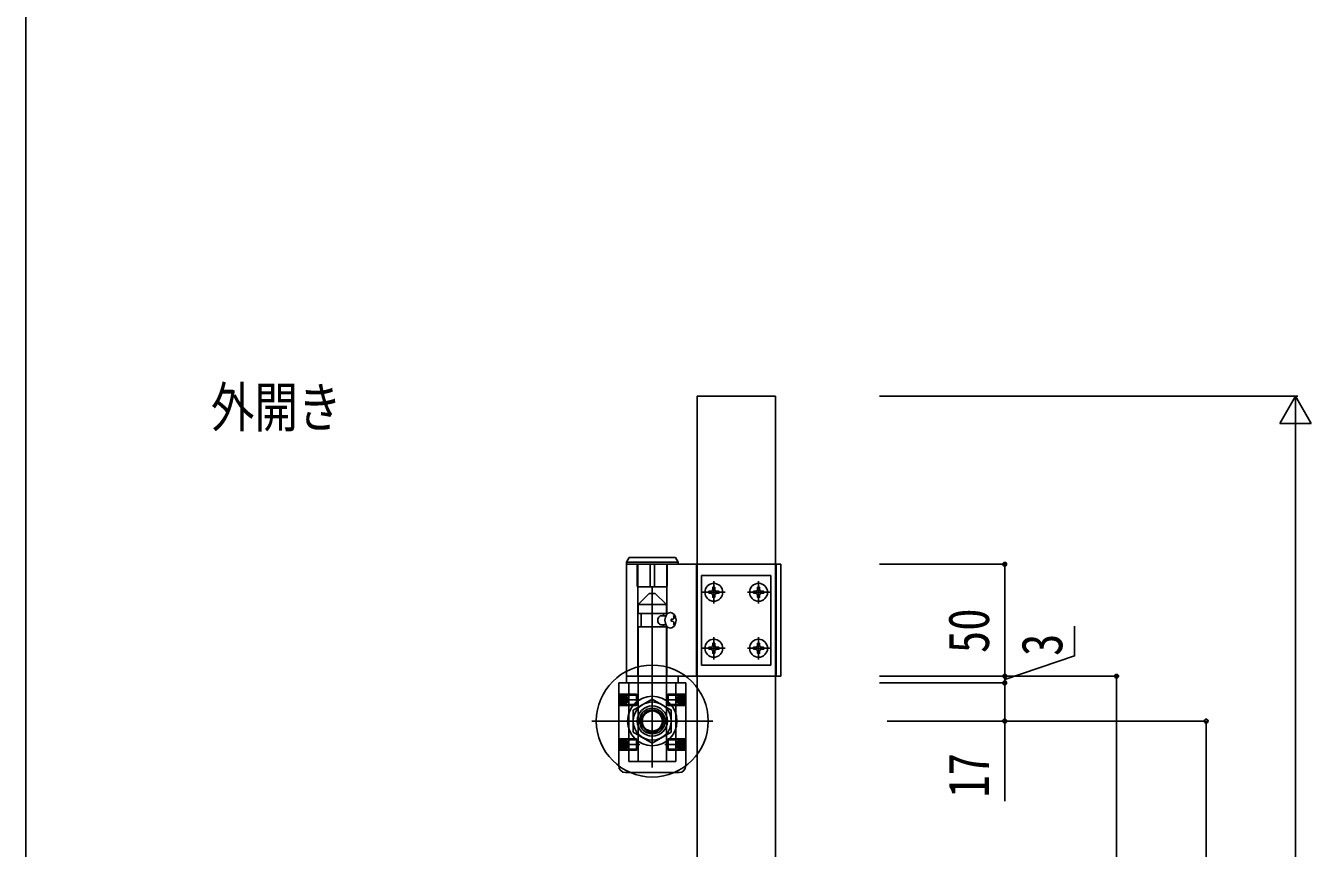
# Model space of a CAD drawing. Units: millimetres, scale not verified. Extents: x -1312 to 1312, y -2119 to 2123.
# Drawn here: x -1312 to -738, y 684 to 1052 of the extents above; entities that cross this region are included whole.
import ezdxf
from ezdxf.enums import TextEntityAlignment as Align

# ---------------------------------------------------------------- set-up
doc = ezdxf.new("R2010")
doc.units = ezdxf.units.MM
doc.header["$LTSCALE"] = 10
for name, color, linetype in [('0-1_USER1', 3, 'Continuous'), ('0-4_YKK_12', 2, 'Continuous'), ('0-5_YKK_13', 4, 'Continuous'), ('0-7_YKK_D', 6, 'Continuous'), ('0-8_YKK_ZWAK', 7, 'Continuous')]:
    doc.layers.add(name, color=color, linetype=linetype)
doc.styles.add('ＭＳ ゴシック', font='')
doc.styles.get('ＭＳ ゴシック').set_extended_font_data('MS Gothic')

msp = doc.modelspace()

# ---------------------------------------------------------------- linework, layer by layer
at = {"layer": '0-4_YKK_12'}
msp.add_line((-977.5, 286.3), (-977.5, 886.3), dxfattribs=at)
msp.add_lwpolyline([(-977.5, 886.3), (-1012.5, 886.3), (-1012.5, 286.3)], dxfattribs=at)
at = {"layer": '0-5_YKK_13'}
for p, q in [((-1044, 812.3), (-1042.85, 814.3)), ((-1044, 812.3), (-1044, 811.3)), ((-1021, 812.3), (-1044, 812.3)), ((-1044, 811.3), (-1044, 761.3)), ((-1022.15, 814.3), (-1042.85, 814.3)), ((-1039.2, 811.3), (-1039.2, 801.8)), ((-1039, 811.3), (-1039, 761.3)), ((-1033.5, 811.3), (-1033.5, 801.3)), ((-1031.5, 811.3), (-1031.5, 801.3)), ((-1026, 811.3), (-1026, 788.93)), ((-1025.8, 811.3), (-1025.8, 801.8)), ((-1021, 812.3), (-1022.15, 814.3)), ((-1012.8, 811.3), (-1012.8, 761.3)), ((-977.2, 811.3), (-977.2, 761.3)), ((-975, 811.3), (-975, 761.3)), ((-979.5, 806.3), (-1010.5, 806.3)), ((-1010.5, 806.3), (-1010.5, 766.3)), ((-979.5, 806.3), (-979.5, 766.3)), ((-1026.3, 801.3), (-1038.7, 801.3)), ((-1032.5, 801.09), (-1032.5, 720.51)), ((-1010, 798.8), (-1000, 798.8)), ((-1005, 803.8), (-1005, 793.8)), ((-990, 798.8), (-980, 798.8)), ((-985, 803.8), (-985, 793.8)), ((-1038.85, 793.3), (-1033.85, 798.3)), ((-1038.85, 789.3), (-1038.85, 793.3)), ((-1026.15, 793.3), (-1038.85, 793.3)), ((-1033.85, 798.3), (-1031.15, 798.3)), ((-1026.15, 793.3), (-1031.15, 798.3)), ((-1026.15, 793.3), (-1026.15, 789.3)), ((-1006.35, 798.35), (-1007.25, 798.35)), ((-986.35, 798.35), (-987.25, 798.35)), ((-1026.15, 789.3), (-1038.85, 789.3)), ((-1037.5, 783.3), (-1037.5, 789.3)), ((-1028.61, 788.3), (-1026.4, 788.3)), ((-1027.5, 788.3), (-1027.5, 789.3)), ((-1023, 788.4), (-1022.41, 788.4)), ((-1038.85, 723.3), (-1038.85, 783.3)), ((-1026.15, 783.3), (-1038.85, 783.3)), ((-1028.61, 784.3), (-1026.4, 784.3)), ((-1027.5, 783.3), (-1027.5, 784.3)), ((-1026.15, 783.3), (-1026.15, 723.3)), ((-1026, 783.67), (-1026, 761.3)), ((-1024.02, 786.72), (-1023.43, 786.72)), ((-1024.02, 785.88), (-1023.43, 785.88)), ((-1023, 784.2), (-1022.41, 784.2)), ((-1005, 778.8), (-1005, 768.8)), ((-985, 778.8), (-985, 768.8)), ((-1010, 773.8), (-1000, 773.8)), ((-1006.35, 773.35), (-1007.25, 773.35)), ((-990, 773.8), (-980, 773.8)), ((-986.35, 773.35), (-987.25, 773.35)), ((-979.5, 766.3), (-1010.5, 766.3)), ((-1044, 761.3), (-1044, 758.3)), ((-1047.5, 758.3), (-1047.5, 721.3)), ((-1017.5, 758.3), (-1047.5, 758.3)), ((-1047.5, 753.3), (-1043, 753.3)), ((-1043, 752.85), (-1047.5, 752.85)), ((-1046.6, 753.3), (-1046.85, 752.87)), ((-1039.17, 752.87), (-1046.85, 752.87)), ((-1046.85, 748.73), (-1046.85, 752.87)), ((-1046.6, 753.3), (-1039.6, 753.3)), ((-1046.6, 753.3), (-1046.6, 748.3)), ((-1043, 723.3), (-1043, 758.3)), ((-1025.83, 752.87), (-1018.15, 752.87)), ((-1018.4, 753.3), (-1025.4, 753.3)), ((-1022, 723.3), (-1022, 758.3)), ((-1022, 753.3), (-1017.5, 753.3)), ((-1017.5, 752.85), (-1022, 752.85)), ((-1018.4, 753.3), (-1018.4, 748.3)), ((-1018.4, 753.3), (-1018.15, 752.87)), ((-1018.15, 748.73), (-1018.15, 752.87)), ((-1017.5, 721.3), (-1017.5, 758.3)), ((-1047.6, 750.8), (-1038.1, 750.8)), ((-1043, 748.75), (-1047.5, 748.75)), ((-1047.5, 748.3), (-1043, 748.3)), ((-1046.85, 752.24), (-1043.85, 752.24)), ((-1046.85, 751.52), (-1043.85, 751.52)), ((-1046.85, 750.08), (-1043.85, 750.08)), ((-1046.85, 749.36), (-1043.85, 749.36)), ((-1039.17, 748.73), (-1046.85, 748.73)), ((-1046.85, 748.73), (-1046.6, 748.3)), ((-1039.6, 748.3), (-1046.6, 748.3)), ((-1043.85, 752.24), (-1043.02, 750.8)), ((-1043.85, 749.36), (-1043.02, 750.8)), ((-1038.85, 749.05), (-1039.6, 748.3)), ((-1038.85, 752.55), (-1038.85, 749.05)), ((-1017.4, 750.8), (-1026.9, 750.8)), ((-1026.15, 752.55), (-1026.15, 749.05)), ((-1026.15, 749.05), (-1025.4, 748.3)), ((-1025.83, 748.73), (-1018.15, 748.73)), ((-1025.4, 748.3), (-1018.4, 748.3)), ((-1017.5, 748.75), (-1022, 748.75)), ((-1022, 748.3), (-1017.5, 748.3)), ((-1021.15, 752.24), (-1021.98, 750.8)), ((-1021.15, 749.36), (-1021.98, 750.8)), ((-1018.15, 752.24), (-1021.15, 752.24)), ((-1018.15, 751.52), (-1021.15, 751.52)), ((-1018.15, 750.08), (-1021.15, 750.08)), ((-1018.15, 749.36), (-1021.15, 749.36)), ((-1018.15, 748.73), (-1018.4, 748.3)), ((-1059.5, 741.3), (-1005.5, 741.3)), ((-1047.6, 730.8), (-1038.1, 730.8)), ((-1047.5, 733.3), (-1043, 733.3)), ((-1043, 732.85), (-1047.5, 732.85)), ((-1046.6, 733.3), (-1046.85, 732.87)), ((-1039.17, 732.87), (-1046.85, 732.87)), ((-1046.85, 728.73), (-1046.85, 732.87)), ((-1046.85, 732.24), (-1043.85, 732.24)), ((-1046.85, 731.52), (-1043.85, 731.52)), ((-1046.85, 730.08), (-1043.85, 730.08)), ((-1046.6, 733.3), (-1039.6, 733.3)), ((-1046.6, 733.3), (-1046.6, 728.3)), ((-1043.85, 732.24), (-1043.02, 730.8)), ((-1043.85, 729.36), (-1043.02, 730.8)), ((-1038.85, 732.55), (-1038.85, 729.05)), ((-1017.4, 730.8), (-1026.9, 730.8)), ((-1026.15, 732.55), (-1026.15, 729.05)), ((-1025.83, 732.87), (-1018.15, 732.87)), ((-1018.4, 733.3), (-1025.4, 733.3)), ((-1022, 733.3), (-1017.5, 733.3)), ((-1017.5, 732.85), (-1022, 732.85)), ((-1021.15, 732.24), (-1021.98, 730.8)), ((-1021.15, 729.36), (-1021.98, 730.8)), ((-1018.15, 732.24), (-1021.15, 732.24)), ((-1018.15, 731.52), (-1021.15, 731.52)), ((-1018.15, 730.08), (-1021.15, 730.08)), ((-1018.4, 733.3), (-1018.4, 728.3)), ((-1018.4, 733.3), (-1018.15, 732.87)), ((-1018.15, 728.73), (-1018.15, 732.87)), ((-1043, 728.75), (-1047.5, 728.75)), ((-1047.5, 728.3), (-1043, 728.3)), ((-1046.85, 729.36), (-1043.85, 729.36)), ((-1039.17, 728.73), (-1046.85, 728.73)), ((-1046.85, 728.73), (-1046.6, 728.3)), ((-1039.6, 728.3), (-1046.6, 728.3)), ((-1038.85, 729.05), (-1039.6, 728.3)), ((-1026.15, 729.05), (-1025.4, 728.3)), ((-1025.83, 728.73), (-1018.15, 728.73)), ((-1025.4, 728.3), (-1018.4, 728.3)), ((-1017.5, 728.75), (-1022, 728.75)), ((-1022, 728.3), (-1017.5, 728.3)), ((-1018.15, 729.36), (-1021.15, 729.36)), ((-1018.15, 728.73), (-1018.4, 728.3)), ((-1044.5, 718.3), (-1020.5, 718.3)), ((-1043, 723.3), (-1022, 723.3)), ((-1026.15, 723.3), (-1038.85, 723.3))]:
    msp.add_line(p, q, dxfattribs=at)
for points in [[(-1044, 811.3), (-1021, 811.3), (-1021, 812.3)], [(-975, 811.3), (-1012.5, 811.3), (-1044, 811.3)], [(-1007.25, 798.35), (-1007.25, 799.25), (-1006.35, 799.25)], [(-1005.45, 800.15), (-1005.45, 801.05), (-1004.55, 801.05), (-1004.55, 800.15)], [(-1003.65, 799.25), (-1002.75, 799.25), (-1002.75, 798.35), (-1003.65, 798.35)], [(-987.25, 798.35), (-987.25, 799.25), (-986.35, 799.25)], [(-985.45, 800.15), (-985.45, 801.05), (-984.55, 801.05), (-984.55, 800.15)], [(-983.65, 799.25), (-982.75, 799.25), (-982.75, 798.35), (-983.65, 798.35)], [(-1004.55, 797.45), (-1004.55, 796.55), (-1005.45, 796.55), (-1005.45, 797.45)], [(-984.55, 797.45), (-984.55, 796.55), (-985.45, 796.55), (-985.45, 797.45)], [(-1023.43, 786.72), (-1023.31, 786.74), (-1023.2, 786.78), (-1023.1, 786.86), (-1023.02, 786.97), (-1022.95, 787.09), (-1022.91, 787.24), (-1022.89, 787.4), (-1022.89, 787.56)], [(-1022.3, 787.56), (-1022.27, 787.4), (-1022.22, 787.24), (-1022.16, 787.09), (-1022.08, 786.97), (-1021.98, 786.86), (-1021.92, 786.81)], [(-1022.89, 785.04), (-1022.89, 785.2), (-1022.91, 785.36), (-1022.95, 785.51), (-1023.02, 785.63), (-1023.1, 785.74), (-1023.2, 785.82), (-1023.31, 785.86), (-1023.43, 785.88)], [(-1021.92, 785.79), (-1021.98, 785.74), (-1022.08, 785.63), (-1022.16, 785.51), (-1022.22, 785.36), (-1022.27, 785.2), (-1022.3, 785.04)], [(-1005.45, 775.15), (-1005.45, 776.05), (-1004.55, 776.05), (-1004.55, 775.15)], [(-985.45, 775.15), (-985.45, 776.05), (-984.55, 776.05), (-984.55, 775.15)], [(-1007.25, 773.35), (-1007.25, 774.25), (-1006.35, 774.25)], [(-1004.55, 772.45), (-1004.55, 771.55), (-1005.45, 771.55), (-1005.45, 772.45)], [(-1003.65, 774.25), (-1002.75, 774.25), (-1002.75, 773.35), (-1003.65, 773.35)], [(-987.25, 773.35), (-987.25, 774.25), (-986.35, 774.25)], [(-984.55, 772.45), (-984.55, 771.55), (-985.45, 771.55), (-985.45, 772.45)], [(-983.65, 774.25), (-982.75, 774.25), (-982.75, 773.35), (-983.65, 773.35)], [(-1044, 758.3), (-1021, 758.3), (-1021, 761.3)], [(-975, 761.3), (-1012.5, 761.3), (-1044, 761.3)], [(-1038.85, 752.55), (-1039.6, 753.3), (-1039.6, 748.3)], [(-1026.15, 752.55), (-1025.4, 753.3), (-1025.4, 748.3)], [(-1038.85, 732.55), (-1039.6, 733.3), (-1039.6, 728.3)], [(-1026.15, 732.55), (-1025.4, 733.3), (-1025.4, 728.3)]]:
    msp.add_lwpolyline(points, dxfattribs=at)
msp.add_lwpolyline([(-1032.5, 751.11), (-1024, 746.21), (-1024, 736.39), (-1032.5, 731.49), (-1041, 736.39), (-1041, 746.21)], close=True, dxfattribs=at)
for centre, radius in [((-1005, 798.8), 4), ((-985, 798.8), 4), ((-1005, 773.8), 4), ((-985, 773.8), 4), ((-1032.5, 741.3), 25), ((-1032.5, 741.3), 11.03), ((-1032.5, 741.3), 8.5), ((-1032.5, 741.3), 6.75), ((-1032.5, 741.3), 5.75), ((-1032.5, 741.3), 5), ((-1032.5, 741.3), 4.5)]:
    msp.add_circle(centre, radius, dxfattribs=at)
for centre, radius, start, end in [((-1038.7, 801.8), 0.5, 180, 270), ((-1026.3, 801.8), 0.5, 270, 0), ((-1006.35, 800.15), 0.9, 270, 0), ((-1003.65, 800.15), 0.9, 180, 270), ((-986.35, 800.15), 0.9, 270, 0), ((-983.65, 800.15), 0.9, 180, 270), ((-1006.35, 797.45), 0.9, 0, 90), ((-1003.65, 797.45), 0.9, 90, 180), ((-986.35, 797.45), 0.9, 0, 90), ((-983.65, 797.45), 0.9, 90, 180), ((-1006.35, 775.15), 0.9, 270, 0), ((-1006.35, 772.45), 0.9, 0, 90), ((-1003.65, 775.15), 0.9, 180, 270), ((-1003.65, 772.45), 0.9, 90, 180), ((-986.35, 775.15), 0.9, 270, 0), ((-986.35, 772.45), 0.9, 0, 90), ((-983.65, 775.15), 0.9, 180, 270), ((-983.65, 772.45), 0.9, 90, 180), ((-1044.31, 751.88), 0.588, 322.12112, 22.12112), ((-1045.89, 750.8), 2.17, 340.52878, 19.47122), ((-1044.31, 749.72), 0.588, 337.87888, 37.87888), ((-1020.69, 751.88), 0.588, 157.87888, 217.87888), ((-1019.11, 750.8), 2.17, 160.52878, 199.47122), ((-1020.69, 749.72), 0.588, 142.12112, 202.12112), ((-1044.31, 731.88), 0.588, 322.12112, 22.12112), ((-1045.89, 730.8), 2.17, 340.52878, 19.47122), ((-1044.31, 729.72), 0.588, 337.87888, 37.87888), ((-1020.69, 731.88), 0.588, 157.87888, 217.87888), ((-1019.11, 730.8), 2.17, 160.52878, 199.47122), ((-1020.69, 729.72), 0.588, 142.12112, 202.12112), ((-1044.5, 721.3), 3, 180, 270), ((-1020.5, 721.3), 3, 270, 0)]:
    msp.add_arc(centre, radius, start, end, dxfattribs=at)
for centre, major_axis, start_param, end_param in [((-1028.61, 786.3), (0, 2), 0, 3.141593), ((-1029.19, 786.3), (0, -9), 1.711258, 1.806301), ((-1028.6, 786.3), (0, -9), 1.711258, 1.806301), ((-1030.38, 786.3), (0, -9), 1.524113, 1.61748), ((-1029.19, 786.3), (0, -9), 1.335292, 1.430335), ((-1028.6, 786.3), (0, -9), 1.335292, 1.430335)]:
    msp.add_ellipse(centre, major_axis=major_axis, ratio=0.707107, start_param=start_param, end_param=end_param, dxfattribs=at)
msp.add_ellipse((-1024.37, 786.3), major_axis=(0, -3.5), ratio=0.707107, dxfattribs=at)
at = {"layer": '0-7_YKK_D'}
for p, q in [((-930.9, 886.3), (-744, 886.3)), ((-745, 886.3), (-752, 874.18)), ((-745, 886.3), (-738, 874.18)), ((-745, 886.3), (-745, 862.05)), ((-752, 874.18), (-738, 874.18)), ((-745, 872.3), (-745, 300.3)), ((-930.9, 811.3), (-874, 811.3)), ((-875, 811.3), (-875, 761.3)), ((-930.9, 761.3), (-824, 761.3)), ((-930.9, 761.3), (-874, 761.3)), ((-930.9, 761.3), (-874, 761.3)), ((-875, 761.3), (-875, 758.3)), ((-825, 761.3), (-825, 361.3)), ((-930.9, 758.3), (-874, 758.3)), ((-930.9, 758.3), (-874, 758.3)), ((-927.5, 741.3), (-874, 741.3)), ((-927.5, 741.3), (-784, 741.3)), ((-785, 741.3), (-785, 341.3))]:
    msp.add_line(p, q, dxfattribs=at)
for points in [[(-875, 759.8), (-843.75, 770.35), (-843.75, 783.69)], [(-875, 758.3), (-875, 741.3), (-875, 705.57)]]:
    msp.add_lwpolyline(points, dxfattribs=at)
for centre in [(-875, 811.3), (-875, 761.3), (-875, 761.3), (-875, 758.3), (-875, 758.3), (-825, 761.3), (-875, 741.3), (-785, 741.3)]:
    msp.add_circle(centre, 0.85, dxfattribs=at)
at = {"layer": '0-8_YKK_ZWAK'}
msp.add_line((-1312.5, 2036.3), (-1312.5, -2118.7), dxfattribs=at)

# ---------------------------------------------------------------- texts
at = {"layer": '0-1_USER1', "style": 'ＭＳ ゴシック', "width": 0.8}
msp.add_text('外開き', height=17.82, dxfattribs=at).set_placement((-1229.73, 867.16), align=Align.BOTTOM_LEFT)
at = {"layer": '0-7_YKK_D', "style": 'ＭＳ ゴシック', "width": 0.8}
for s, p in [('50', (-876.5, 771.63)), ('3', (-843.75, 770.35)), ('17', (-876.5, 707.07))]:
    msp.add_text(s, height=18.33, rotation=90, dxfattribs=at).set_placement(p, align=Align.BOTTOM_LEFT)

doc.saveas('drawing.dxf')
